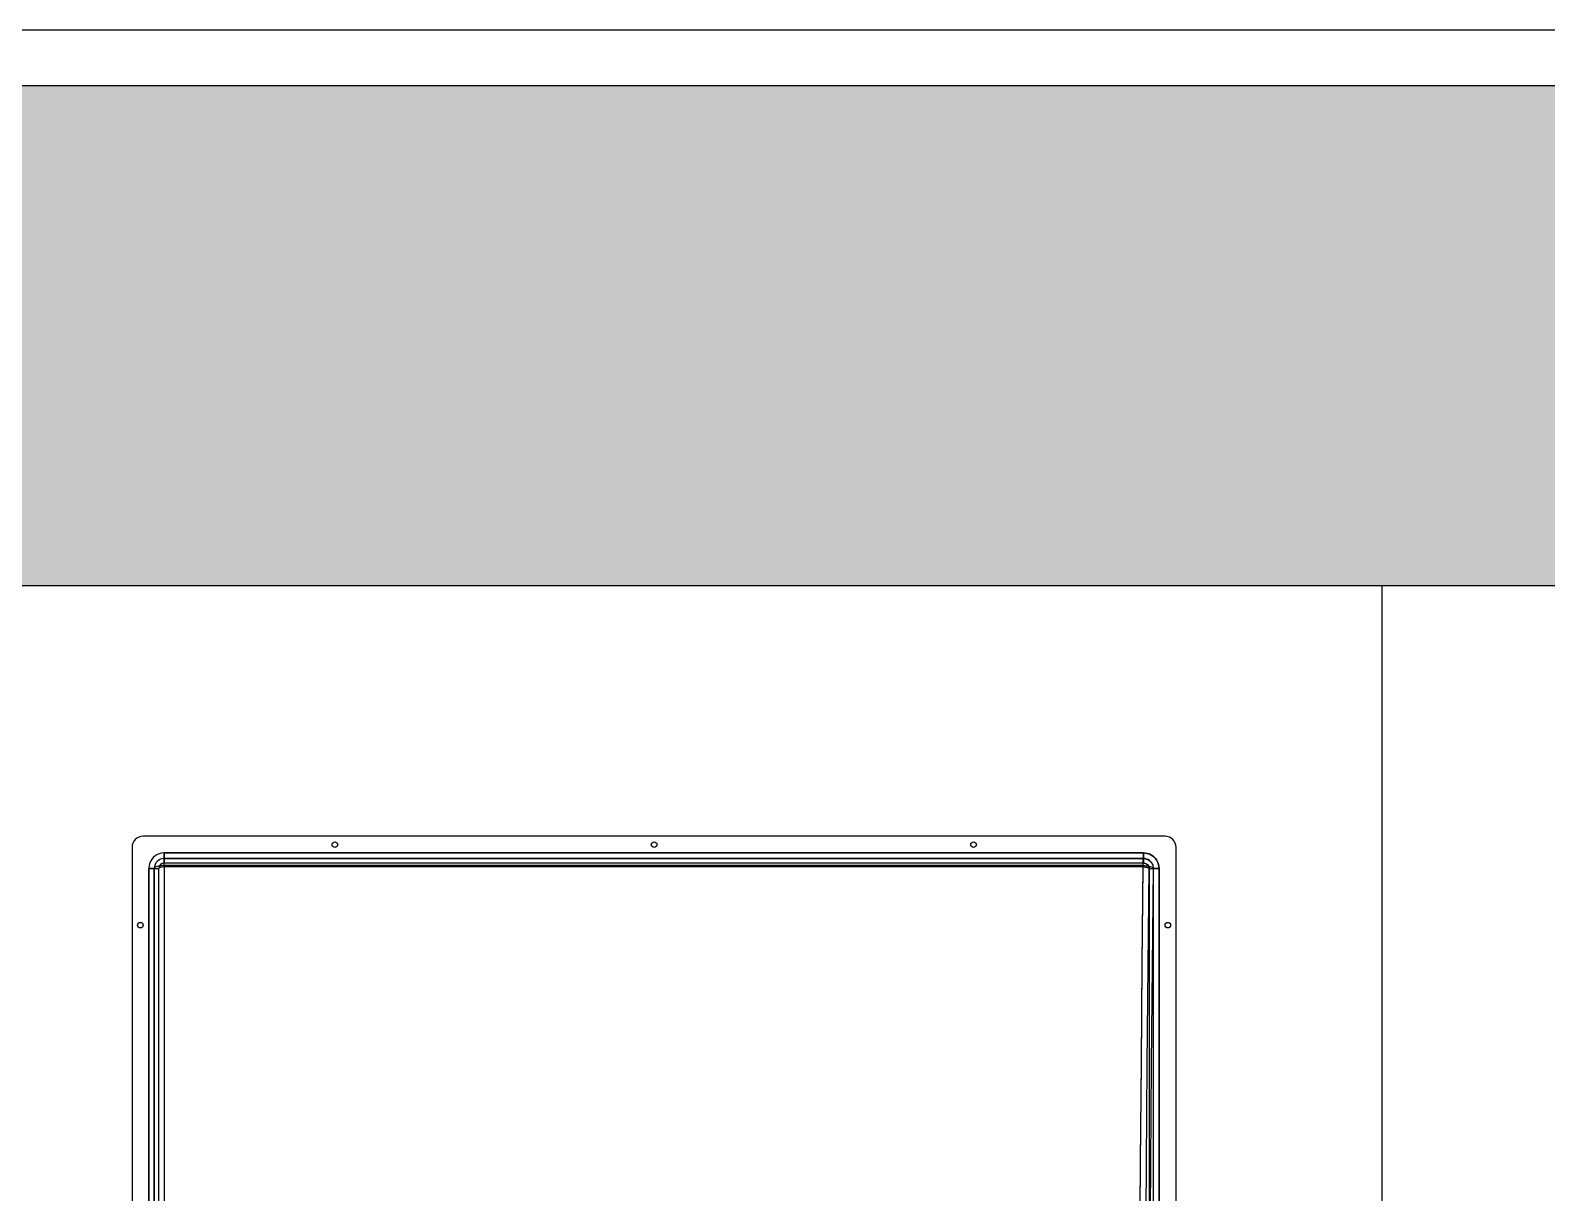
# Model space of a CAD drawing. Extents: x -36.1 to 57, y 1.4 to 46.9.
# Drawn here: x 28.535 to 29.9, y 5.504 to 6.55 of the extents above; entities that cross this region are included whole.
import ezdxf

# ---------------------------------------------------------------- set-up
doc = ezdxf.new("R2010")
doc.units = 0
doc.header["$LTSCALE"] = 0.02
for name, color, linetype in [('A-HACHU', 250, 'CONTINUOUS'), ('CARENAGEM', 1, 'CONTINUOUS'), ('DIVISORIA', 5, 'CONTINUOUS'), ('PAREDES', 7, 'CONTINUOUS')]:
    doc.layers.add(name, color=color, linetype=linetype)

msp = doc.modelspace()

# ---------------------------------------------------------------- hatches: boundary and pattern name
at = {"layer": 'A-HACHU'}
h = msp.add_hatch(dxfattribs=at)
h.set_pattern_fill('HONEY', color=256, scale=0.02, angle=0.01, style=0)
h.paths.add_polyline_path([(26.8311, 6.5005), (26.8311, 3.9659), (27.1311, 3.7356), (27.1311, 6.0505), (37.6119, 6.0505), (37.6119, 3.6505), (37.9119, 3.6505), (37.9119, 6.5005)])

# ---------------------------------------------------------------- linework, layer by layer
at = {"layer": 'CARENAGEM', "linetype": 'Continuous'}
for p, q in [((29.5563, 5.8248), (28.6363, 5.8248)), ((29.5563, 5.8248), (28.6363, 5.8248)), ((28.6363, 5.8248), (28.6363, 5.8248)), ((29.5563, 5.8248), (29.5563, 5.8248)), ((28.6263, 5.8148), (28.6263, 3.7948)), ((28.6263, 5.8148), (28.6263, 3.7948)), ((28.6263, 5.8148), (28.6263, 5.8148)), ((28.6553, 5.8098), (29.5369, 5.8098)), ((29.5369, 5.8098), (28.6553, 5.8098)), ((28.6553, 5.8098), (28.6553, 5.8008)), ((28.6553, 5.8048), (28.6553, 5.8098)), ((28.6553, 5.8048), (29.5366, 5.8048)), ((29.5369, 5.8048), (28.6553, 5.8048)), ((28.6553, 5.7984), (28.6553, 5.8048)), ((28.6553, 5.8048), (28.6553, 5.8048)), ((29.5366, 5.7984), (29.5366, 5.8048)), ((29.5366, 5.8048), (29.5369, 5.8048)), ((29.5369, 5.8098), (29.5369, 5.8008)), ((29.5369, 5.8048), (29.5369, 5.8098)), ((29.5663, 3.7948), (29.5663, 5.8148)), ((29.5663, 3.7948), (29.5663, 5.8148)), ((29.5663, 5.8148), (29.5663, 5.8148)), ((28.6413, 3.8138), (28.6413, 5.7958)), ((28.6413, 5.7958), (28.6413, 3.8138)), ((28.6413, 5.7958), (28.6503, 5.7958)), ((28.6463, 5.7958), (28.6413, 5.7958)), ((28.6463, 3.8138), (28.6463, 5.7958)), ((28.6463, 5.7958), (28.6463, 3.8138)), ((28.6463, 5.7958), (28.6463, 5.7958)), ((28.6503, 3.8138), (28.6503, 5.7958)), ((28.6503, 3.8138), (28.6503, 5.7958)), ((28.6503, 5.7958), (28.6503, 5.7958)), ((28.6553, 5.8008), (29.5366, 5.8008)), ((28.6553, 5.8008), (29.5369, 5.8008)), ((28.6553, 5.7972), (28.6553, 5.8008)), ((28.6553, 5.8008), (28.6553, 5.8008)), ((29.5366, 5.7984), (28.6553, 5.7984)), ((28.6553, 5.7984), (28.6553, 3.8111)), ((29.5366, 5.7972), (28.6553, 5.7972)), ((28.6553, 5.7972), (28.6553, 3.8123)), ((29.5366, 5.7972), (29.5366, 5.8008)), ((29.5366, 5.8008), (29.5369, 5.8008)), ((29.542, 5.7958), (29.5416, 5.7958)), ((29.542, 5.7958), (29.542, 3.8138)), ((29.542, 5.7958), (29.5509, 5.7958)), ((29.546, 5.7958), (29.5456, 5.7958)), ((29.546, 3.8138), (29.546, 5.7958)), ((29.5509, 5.7958), (29.546, 5.7958)), ((29.5509, 5.7958), (29.5509, 3.8138)), ((29.5509, 3.8138), (29.5509, 5.7958))]:
    msp.add_line(p, q, dxfattribs=at)
at = {"layer": 'CARENAGEM', "linetype": 'Continuous', "flags": 128}
for points in [[(29.5366, 5.8048), (29.5381, 5.8047), (29.5394, 5.8043), (29.5407, 5.8038), (29.5419, 5.8031), (29.543, 5.8021), (29.5439, 5.8011), (29.5447, 5.7999), (29.5452, 5.7986), (29.5455, 5.7972), (29.5456, 5.7958)], [(29.5369, 5.8098), (29.5386, 5.8097), (29.5403, 5.8094), (29.5419, 5.8089), (29.5435, 5.8082), (29.5449, 5.8073), (29.5462, 5.8062), (29.5474, 5.8051), (29.5485, 5.8037), (29.5493, 5.8023), (29.55, 5.8007), (29.5505, 5.7991), (29.5508, 5.7975), (29.5509, 5.7958)], [(29.5509, 5.7958), (29.5508, 5.7975), (29.5505, 5.7991), (29.55, 5.8007), (29.5493, 5.8023), (29.5485, 5.8037), (29.5474, 5.8051), (29.5462, 5.8062), (29.5449, 5.8073), (29.5435, 5.8082), (29.5419, 5.8089), (29.5403, 5.8094), (29.5386, 5.8097), (29.5369, 5.8098)], [(29.546, 5.7958), (29.5458, 5.7972), (29.5455, 5.7986), (29.545, 5.7999), (29.5442, 5.8011), (29.5433, 5.8021), (29.5422, 5.8031), (29.541, 5.8038), (29.5397, 5.8043), (29.5384, 5.8047), (29.5369, 5.8048)], [(28.6553, 5.7984), (28.6539, 5.7984), (28.6525, 5.7983), (28.6512, 5.7981), (28.65, 5.7979), (28.6489, 5.7976), (28.648, 5.7973), (28.6472, 5.797), (28.6467, 5.7966), (28.6464, 5.7962), (28.6463, 5.7958)], [(28.6553, 5.7972), (28.6543, 5.7972), (28.6533, 5.7971), (28.6525, 5.797), (28.6517, 5.7968), (28.6511, 5.7966), (28.6506, 5.7963), (28.6504, 5.7961), (28.6503, 5.7958)], [(29.5366, 3.8111), (29.5358, 3.8992), (29.535, 3.9878), (29.5342, 4.0771), (29.5336, 4.1669), (29.533, 4.2572), (29.5326, 4.3478), (29.5322, 4.4388), (29.5319, 4.5301), (29.5317, 4.6215), (29.5315, 4.7131), (29.5315, 4.8048), (29.5315, 4.8964), (29.5317, 4.988), (29.5319, 5.0795), (29.5322, 5.1707), (29.5326, 5.2617), (29.533, 5.3524), (29.5336, 5.4426), (29.5342, 5.5324), (29.535, 5.6217), (29.5358, 5.7104), (29.5366, 5.7984)], [(29.5366, 3.8123), (29.5358, 3.9002), (29.535, 3.9888), (29.5342, 4.078), (29.5336, 4.1677), (29.533, 4.2578), (29.5326, 4.3484), (29.5322, 4.4393), (29.5319, 4.5304), (29.5317, 4.6217), (29.5315, 4.7132), (29.5315, 4.8048), (29.5315, 4.8963), (29.5317, 4.9878), (29.5319, 5.0791), (29.5322, 5.1703), (29.5326, 5.2612), (29.533, 5.3517), (29.5336, 5.4419), (29.5342, 5.5316), (29.535, 5.6207), (29.5358, 5.7093), (29.5366, 5.7972)], [(29.5416, 5.7958), (29.5408, 5.708), (29.5399, 5.6195), (29.5392, 5.5305), (29.5386, 5.4409), (29.538, 5.3509), (29.5376, 5.2605), (29.5372, 5.1698), (29.5369, 5.0787), (29.5367, 4.9875), (29.5365, 4.8962), (29.5365, 4.8048), (29.5365, 4.7134), (29.5367, 4.622), (29.5369, 4.5308), (29.5372, 4.4398), (29.5376, 4.349), (29.538, 4.2586), (29.5386, 4.1686), (29.5392, 4.079), (29.5399, 3.99), (29.5408, 3.9016), (29.5416, 3.8138)], [(29.5366, 5.8008), (29.5376, 5.8007), (29.5386, 5.8004), (29.5394, 5.7999), (29.5402, 5.7993), (29.5408, 5.7985), (29.5413, 5.7977), (29.5416, 5.7967), (29.5416, 5.7958)], [(29.5366, 5.7984), (29.538, 5.7984), (29.5394, 5.7982), (29.5407, 5.7981), (29.5418, 5.7979), (29.5429, 5.7976), (29.5438, 5.7973), (29.5446, 5.7969), (29.5451, 5.7966), (29.5455, 5.7962), (29.5456, 5.7958)], [(29.5366, 5.7972), (29.5376, 5.7972), (29.5385, 5.7971), (29.5394, 5.797), (29.5401, 5.7968), (29.5407, 5.7966), (29.5412, 5.7963), (29.5415, 5.796), (29.5416, 5.7958)], [(29.5369, 5.8008), (29.5379, 5.8007), (29.5389, 5.8004), (29.5397, 5.7999), (29.5405, 5.7993), (29.5411, 5.7985), (29.5416, 5.7977), (29.5419, 5.7967), (29.542, 5.7958)], [(29.5456, 5.7958), (29.5448, 5.708), (29.5439, 5.6195), (29.5432, 5.5305), (29.5426, 5.4409), (29.542, 5.3509), (29.5416, 5.2605), (29.5412, 5.1698), (29.5409, 5.0787), (29.5407, 4.9875), (29.5405, 4.8962), (29.5405, 4.8048), (29.5405, 4.7134), (29.5407, 4.622), (29.5409, 4.5308), (29.5412, 4.4398), (29.5416, 4.349), (29.542, 4.2586), (29.5426, 4.1686), (29.5432, 4.079), (29.5439, 3.99), (29.5448, 3.9016), (29.5456, 3.8138)]]:
    msp.add_lwpolyline(points, dxfattribs=at)
at = {"layer": 'CARENAGEM', "linetype": 'Continuous'}
for centre in [(28.8088, 5.8173), (28.8088, 5.8173), (29.0963, 5.8173), (29.0963, 5.8173), (29.3838, 5.8173), (29.3838, 5.8173), (28.6338, 5.7448), (28.6338, 5.7448), (29.5588, 5.7448), (29.5588, 5.7448)]:
    msp.add_circle(centre, 0.0025, dxfattribs=at)
for centre, radius, start, end in [((28.6363, 5.8148), 0.01, 90, 180), ((28.6363, 5.8148), 0.01, 90, 180), ((29.5563, 5.8148), 0.01, 0, 90), ((29.5563, 5.8148), 0.01, 0, 90), ((28.6553, 5.7958), 0.014, 90, 180), ((28.6553, 5.7958), 0.014, 90, 180), ((28.6553, 5.7958), 0.009, 90, 180), ((28.6553, 5.7958), 0.009, 90, 180), ((28.6553, 5.7958), 0.005, 90, 180), ((28.6553, 5.7958), 0.005, 90, 180)]:
    msp.add_arc(centre, radius, start, end, dxfattribs=at)
at = {"layer": 'DIVISORIA', "linetype": 'Continuous'}
for p, q in [((27.1311, 6.0505), (37.6119, 6.0505)), ((29.7513, 6.0505), (29.7513, 3.6505))]:
    msp.add_line(p, q, dxfattribs=at)
at = {"layer": 'PAREDES'}
for p, q in [((37.9119, 6.5505), (25.9039, 6.5505)), ((37.9119, 6.5005), (25.9039, 6.5005))]:
    msp.add_line(p, q, dxfattribs=at)

doc.saveas('drawing.dxf')
